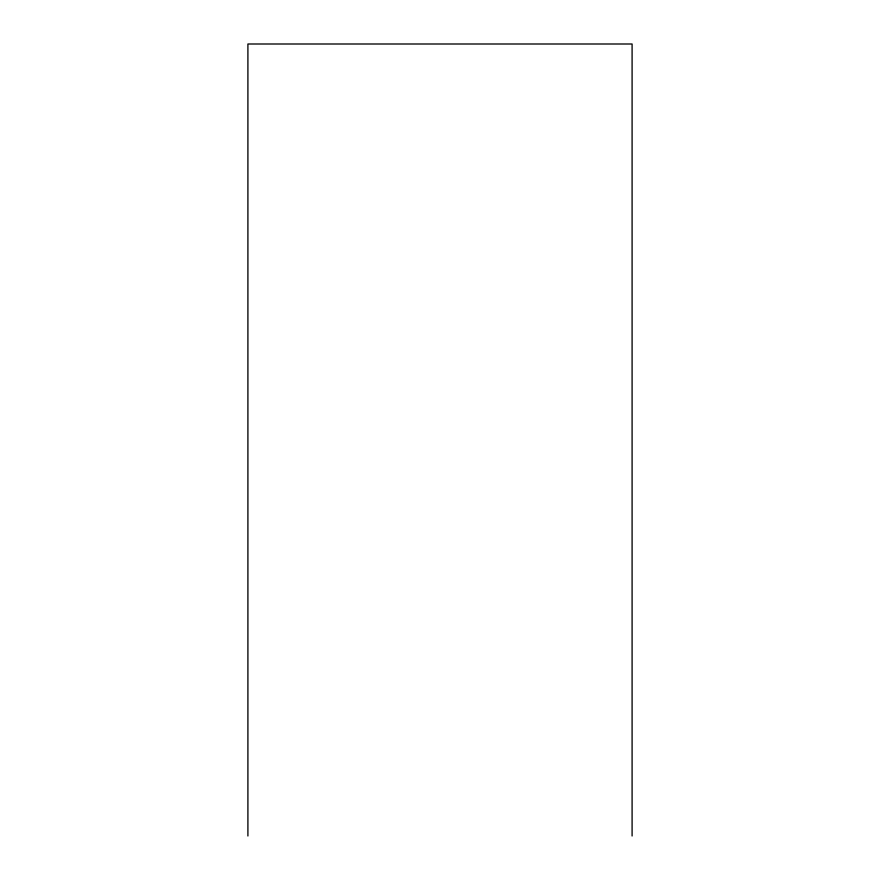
<?xml version="1.0" encoding="UTF-8"?>
<svg xmlns="http://www.w3.org/2000/svg" width="880" height="880" viewBox="0 0 880 880"><rect width="100%" height="100%" fill="white"/><g stroke="black" fill="none" stroke-linecap="round" stroke-linejoin="round"><path stroke-width="1.32" d="M632.093 836L632.093 44L247.907 44L247.907 836"/></g></svg>
